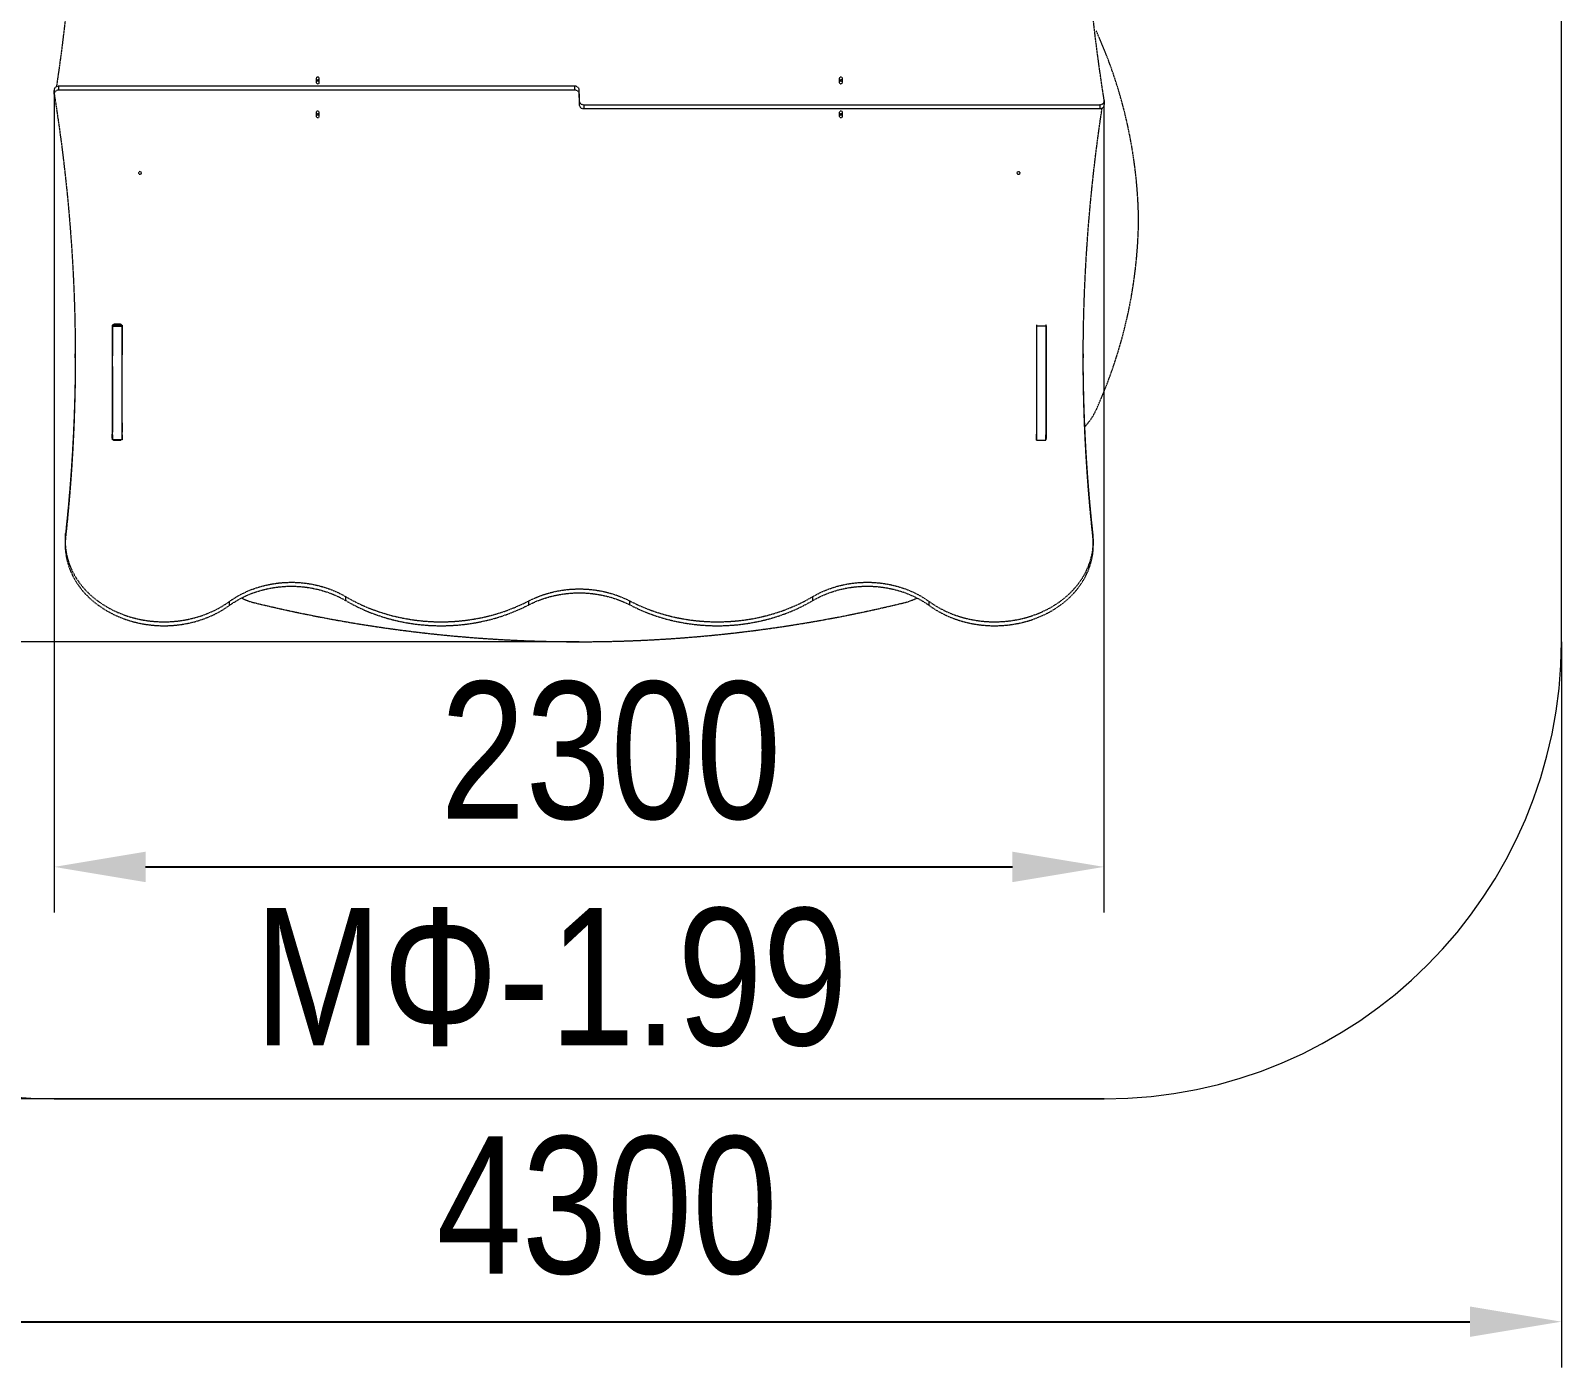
# Model space of a CAD drawing. Header units: millimetres. Extents: x -2839 to 2323, y -2603 to 2367.
# Drawn here: x -1026 to 2323, y -2603 to 322 of the extents above; entities that cross this region are included whole.
import ezdxf

# ---------------------------------------------------------------- set-up
doc = ezdxf.new("R2010")
doc.units = ezdxf.units.MM
doc.linetypes.add('HIDDEN', pattern=[1.905, 1.27, -0.635])
for name, color, linetype in [('DIKOM_АРТИКУЛ', 7, 'Continuous'), ('DIKOM_ЗОНА', 90, 'Continuous'), ('DIKOM_ОБЪЕКТ', 7, 'Continuous'), ('DIKOM_РАЗМЕР_ЗОНА', 7, 'Continuous'), ('DIKOM_РАЗМЕР_ОБЪЕКТА', 7, 'Continuous')]:
    doc.layers.add(name, color=color, linetype=linetype)
doc.styles.add('style1', font='arialbd.ttf', dxfattribs={"width": 0.8})
doc.dimstyles.new('1-50', dxfattribs={"dimtxt": 300, "dimasz": 200, "dimexe": 100, "dimexo": 0, "dimgap": 100, "dimtad": 1, "dimtxsty": 'style1', "dimcen": 200, "dimclrd": 7, "dimclre": 7, "dimclrt": 7, "dimadec": 1, "dimazin": 2, "dimtfac": 1, "dimtmove": 0, "dimatfit": 2, "dimfxl": 0, "dimlwd": 25, "dimlwe": 18, "dimarcsym": 0})

# ---------------------------------------------------------------- blocks, each defined once
blk = doc.blocks.new('*D0')
at = {"layer": 'Defpoints', "color": 0, "transparency": 16777216}
for p in [(-1255.9, 1367.1), (174.3, 1367.1), (174.3, -1014.9)]:
    blk.add_point(p, dxfattribs=at)
at = {"layer": 'DIKOM_РАЗМЕР_ОБЪЕКТА', "color": 7, "lineweight": 18, "transparency": 16777216}
for p, q in [((174.3, 1367.1), (-1355.9, 1367.1)), ((174.3, -1014.9), (-1355.9, -1014.9))]:
    blk.add_line(p, q, dxfattribs=at)
at = {"layer": 'DIKOM_РАЗМЕР_ОБЪЕКТА', "color": 7, "lineweight": 25, "transparency": 16777216}
blk.add_line((-1255.9, -814.9), (-1255.9, 1167.1), dxfattribs=at)
at = {"layer": 'DIKOM_РАЗМЕР_ОБЪЕКТА', "color": 7, "transparency": 16777216}
for points in [[(-1289.2, 1167.1), (-1222.6, 1167.1), (-1255.9, 1367.1)], [(-1289.2, -814.9), (-1222.6, -814.9), (-1255.9, -1014.9)]]:
    blk.add_solid(points, dxfattribs=at)
at = {"layer": 'DIKOM_РАЗМЕР_ОБЪЕКТА', "color": 7, "transparency": 16777216, "insert": (-1509.1, 57.6), "char_height": 300, "attachment_point": 5, "rotation": 90, "style": 'style1'}
blk.add_mtext('{\\fArial|b0|i0|c204|p34;2400}', dxfattribs=at)
blk = doc.blocks.new('*D1')
at = {"layer": 'Defpoints', "color": 0, "transparency": 16777216}
for p in [(-974.3, 183.9), (1322, 156.2), (1322, -1507.6)]:
    blk.add_point(p, dxfattribs=at)
at = {"layer": 'DIKOM_РАЗМЕР_ОБЪЕКТА', "color": 7, "lineweight": 18, "transparency": 16777216}
for p, q in [((-974.3, 183.9), (-974.3, -1607.6)), ((1322, 156.2), (1322, -1607.6))]:
    blk.add_line(p, q, dxfattribs=at)
at = {"layer": 'DIKOM_РАЗМЕР_ОБЪЕКТА', "color": 7, "lineweight": 25, "transparency": 16777216}
blk.add_line((-774.3, -1507.6), (1122, -1507.6), dxfattribs=at)
at = {"layer": 'DIKOM_РАЗМЕР_ОБЪЕКТА', "color": 7, "transparency": 16777216}
for points in [[(-774.3, -1474.3), (-774.3, -1541), (-974.3, -1507.6)], [(1122, -1474.3), (1122, -1541), (1322, -1507.6)]]:
    blk.add_solid(points, dxfattribs=at)
at = {"layer": 'DIKOM_РАЗМЕР_ОБЪЕКТА', "color": 7, "transparency": 16777216, "insert": (243.2, -1254.4), "char_height": 300, "attachment_point": 5, "style": 'style1'}
blk.add_mtext('{\\fArial|b0|i0|c204|p34;2300}', dxfattribs=at)
blk = doc.blocks.new('*D2')
at = {"layer": 'Defpoints', "color": 0, "transparency": 16777216}
for p in [(-1974.3, -1014.9), (2322.8, -1014.9), (2322.8, -2502.7)]:
    blk.add_point(p, dxfattribs=at)
at = {"layer": 'DIKOM_РАЗМЕР_ЗОНА', "color": 7, "lineweight": 18, "transparency": 16777216}
for p, q in [((-1974.3, -1014.9), (-1974.3, -2602.7)), ((2322.8, -1014.9), (2322.8, -2602.7))]:
    blk.add_line(p, q, dxfattribs=at)
at = {"layer": 'DIKOM_РАЗМЕР_ЗОНА', "color": 7, "lineweight": 25, "transparency": 16777216}
blk.add_line((-1774.3, -2502.7), (2122.8, -2502.7), dxfattribs=at)
at = {"layer": 'DIKOM_РАЗМЕР_ЗОНА', "color": 7, "transparency": 16777216}
for points in [[(-1774.3, -2469.4), (-1774.3, -2536), (-1974.3, -2502.7)], [(2122.8, -2469.4), (2122.8, -2536), (2322.8, -2502.7)]]:
    blk.add_solid(points, dxfattribs=at)
at = {"layer": 'DIKOM_РАЗМЕР_ЗОНА', "color": 7, "transparency": 16777216, "insert": (235.2, -2249.4), "char_height": 300, "attachment_point": 5, "style": 'style1'}
blk.add_mtext('{\\fArial|b0|i0|c204|p34;4300}', dxfattribs=at)
blk = doc.blocks.new('*D3')
at = {"layer": 'Defpoints', "color": 0, "transparency": 16777216}
for p in [(-2389.1, 2367.1), (1322.8, 2367.1), (1322.8, -2014.9)]:
    blk.add_point(p, dxfattribs=at)
at = {"layer": 'DIKOM_РАЗМЕР_ЗОНА', "color": 7, "lineweight": 18, "transparency": 16777216}
for p, q in [((1322.8, 2367.1), (-2489.1, 2367.1)), ((1322.8, -2014.9), (-2489.1, -2014.9))]:
    blk.add_line(p, q, dxfattribs=at)
at = {"layer": 'DIKOM_РАЗМЕР_ЗОНА', "color": 7, "lineweight": 25, "transparency": 16777216}
blk.add_line((-2389.1, -1814.9), (-2389.1, 2167.1), dxfattribs=at)
at = {"layer": 'DIKOM_РАЗМЕР_ЗОНА', "color": 7, "transparency": 16777216}
for points in [[(-2422.4, 2167.1), (-2355.8, 2167.1), (-2389.1, 2367.1)], [(-2422.4, -1814.9), (-2355.8, -1814.9), (-2389.1, -2014.9)]]:
    blk.add_solid(points, dxfattribs=at)
at = {"layer": 'DIKOM_РАЗМЕР_ЗОНА', "color": 7, "transparency": 16777216, "insert": (-2642.3, 89.8), "char_height": 300, "attachment_point": 5, "rotation": 90, "style": 'style1'}
blk.add_mtext('{\\fArial|b0|i0|c204|p34;4400}', dxfattribs=at)

msp = doc.modelspace()

# ---------------------------------------------------------------- linework, layer by layer
at = {"layer": 'DIKOM_ЗОНА', "color": 3, "lineweight": 15}
msp.add_lwpolyline([(-1974.255, -1014.947, 0.41421356), (-974.255, -2014.947), (1322.836, -2014.947, 0.41421356), (2322.836, -1014.947), (2322.836, 1367.053, 0.41421356), (1322.836, 2367.053), (-974.255, 2367.053, 0.41421356), (-1974.255, 1367.053)], format="xyb", close=True, dxfattribs=at)
at = {"layer": 'DIKOM_ОБЪЕКТ', "color": 7, "linetype": 'HIDDEN', "lineweight": 15}
for p, q in [((-401.533, 217.431), (-401.533, 208.837)), ((-394.533, 208.837), (-394.533, 217.431)), ((743.199, 217.431), (743.199, 208.837)), ((750.199, 208.837), (750.199, 217.431)), ((-974.255, 192.445), (-974.255, 183.851)), ((-974.255, 192.445), (-974.255, 183.851)), ((-974.17, 182.783), (-974.17, 191.378)), ((-964.255, 192.046), (-964.255, 200.641)), ((164.333, 200.641), (-964.255, 200.641)), ((164.333, 200.641), (-964.255, 200.641)), ((-964.255, 192.046), (-964.255, 200.641)), ((164.333, 192.046), (-964.255, 192.046)), ((164.333, 192.046), (-964.255, 192.046)), ((164.333, 192.046), (164.333, 200.641)), ((164.333, 192.046), (164.333, 200.641)), ((174.333, 183.851), (174.333, 192.445)), ((174.333, 184.249), (174.333, 192.445)), ((174.333, 183.851), (174.333, 192.445)), ((174.333, 175.655), (174.333, 184.249)), ((174.333, 183.851), (174.333, 168.256)), ((174.333, 175.655), (174.333, 183.851)), ((174.333, 176.452), (174.333, 168.256)), ((174.333, 176.452), (174.333, 167.858)), ((174.333, 168.256), (174.333, 159.662)), ((174.333, 168.256), (174.333, 159.662)), ((174.333, 167.858), (174.333, 159.662)), ((1322.836, 169.324), (1322.836, 160.729)), ((1322.921, 159.662), (1322.921, 168.256)), ((1322.921, 159.662), (1322.921, 168.256)), ((-401.533, 143.27), (-401.533, 134.676)), ((-394.533, 134.676), (-394.533, 143.27)), ((184.333, 160.06), (1312.921, 160.06)), ((184.333, 160.06), (184.333, 151.466)), ((184.333, 160.06), (1312.921, 160.06)), ((184.333, 160.06), (184.333, 151.466)), ((184.333, 151.466), (1312.921, 151.466)), ((184.333, 151.466), (1312.921, 151.466)), ((743.199, 143.27), (743.199, 134.676)), ((750.199, 134.676), (750.199, 143.27)), ((1312.921, 160.06), (1312.921, 151.466)), ((1312.921, 160.06), (1312.921, 151.466)), ((-847.667, -325.108), (-847.667, -569.343)), ((-847.667, -325.108), (-847.667, -569.343)), ((-846.667, -323.652), (-846.667, -321.244)), ((-846.667, -322.084), (-846.667, -387.273)), ((-846.667, -322.084), (-825.667, -322.084)), ((-825.667, -323.652), (-846.667, -323.652)), ((-846.667, -573.387), (-846.667, -323.652)), ((-846.667, -573.387), (-846.667, -323.652)), ((-825.667, -323.652), (-846.667, -323.652)), ((-825.667, -324.93), (-846.667, -324.93)), ((-846.667, -331.93), (-846.667, -324.977)), ((-846.667, -325.235), (-846.667, -390.422)), ((-831.667, -320.191), (-841.667, -320.191)), ((-825.667, -323.652), (-825.667, -321.244)), ((-825.667, -322.084), (-825.667, -387.273)), ((-825.667, -573.387), (-825.667, -323.652)), ((-825.667, -573.387), (-825.667, -323.652)), ((-825.667, -331.93), (-825.667, -324.977)), ((-825.667, -569.343), (-825.667, -325.108)), ((1174.333, -321.225), (1174.333, -324.09)), ((1174.333, -324.09), (1195.333, -324.09)), ((1174.333, -324.09), (1174.333, -574.061)), ((1174.333, -324.09), (1174.333, -574.061)), ((1174.333, -324.09), (1195.333, -324.09)), ((1174.333, -325.108), (1174.333, -569.343)), ((1195.333, -321.225), (1195.333, -324.09)), ((1195.333, -324.09), (1195.333, -574.061)), ((1195.333, -324.09), (1195.333, -574.061)), ((1196.333, -569.343), (1196.333, -325.108)), ((1196.333, -569.343), (1196.333, -325.108)), ((-846.667, -362.808), (-846.667, -355.856)), ((-825.667, -362.808), (-825.667, -355.856)), ((-928.148, -393.953), (-928.148, -385.359)), ((1276.814, -385.359), (1276.814, -393.953)), ((-846.667, -413.013), (-847.667, -413.013)), ((-846.667, -413.013), (-846.667, -532.933)), ((-846.667, -492.42), (-846.667, -539.095)), ((-846.667, -532.933), (-847.667, -532.933)), ((-847.667, -539.099), (-846.667, -539.099)), ((-847.667, -569.343), (-847.667, -560.749)), ((-846.667, -556.207), (-846.667, -536.207)), ((-846.667, -536.207), (-846.667, -556.207)), ((-846.667, -562.605), (-846.667, -573.387)), ((-825.667, -536.207), (-825.667, -556.207)), ((-825.667, -556.207), (-825.667, -536.207)), ((-825.667, -569.343), (-825.667, -560.749)), ((-825.667, -562.605), (-825.667, -573.387)), ((1174.333, -569.343), (1174.333, -560.749)), ((1174.333, -574.061), (1174.333, -562.602)), ((1195.333, -574.061), (1195.333, -562.602)), ((1196.333, -569.343), (1196.333, -560.749)), ((-825.667, -573.387), (-846.667, -573.387)), ((-825.667, -573.387), (-846.667, -573.387)), ((-841.667, -574.261), (-841.667, -573.387)), ((-841.667, -574.261), (-831.667, -574.261)), ((-841.667, -574.261), (-831.667, -574.261)), ((-831.667, -574.261), (-831.667, -573.387)), ((1174.333, -574.061), (1195.333, -574.061)), ((1174.333, -574.061), (1195.333, -574.061)), ((1180.333, -574.261), (1180.333, -574.061)), ((1180.333, -574.261), (1190.333, -574.261)), ((1180.333, -574.261), (1190.333, -574.261)), ((1190.333, -574.261), (1190.333, -574.061)), ((-950.331, -794.167), (-950.331, -802.762)), ((-950.331, -794.167), (-950.331, -802.762)), ((-949.478, -787.033), (-949.478, -778.438)), ((-949.478, -787.033), (-949.478, -778.438)), ((1298.145, -787.046), (1298.145, -778.451)), ((1298.145, -787.046), (1298.145, -778.451)), ((1298.998, -802.774), (1298.998, -794.18)), ((1298.998, -802.774), (1298.998, -794.18)), ((-590.863, -935.46), (-590.863, -926.865)), ((-537.972, -929.157), (-537.972, -929.157)), ((-336.645, -924.879), (-336.645, -916.284)), ((63.787, -934.309), (63.787, -925.714)), ((284.888, -934.313), (284.888, -925.719)), ((685.363, -924.812), (685.363, -916.218)), ((886.638, -929.157), (886.638, -929.157)), ((939.465, -935.397), (939.465, -926.803)), ((174.333, -1014.947), (174.333, -1014.947)), ((174.333, -1014.947), (174.333, -1014.947))]:
    msp.add_line(p, q, dxfattribs=at)
at = {"layer": 'DIKOM_ОБЪЕКТ', "color": 7, "linetype": 'HIDDEN', "lineweight": 15, "flags": 128}
for points in [[(-949.479, 1139.153), (-945.715, 1102.851), (-942.316, 1066.525), (-939.281, 1030.178), (-936.611, 993.811), (-934.307, 957.428), (-932.368, 921.03), (-930.794, 884.62), (-929.586, 848.201), (-928.743, 811.775), (-928.267, 775.345), (-928.155, 738.913), (-928.41, 702.481), (-929.03, 666.052), (-930.016, 629.629), (-931.368, 593.213), (-933.085, 556.808), (-935.168, 520.415), (-937.615, 484.038), (-940.428, 447.679), (-943.606, 411.339), (-947.148, 375.023), (-951.055, 338.731), (-955.326, 302.467), (-959.961, 266.234), (-964.96, 230.032), (-969.472, 199.437)], [(1322.836, 169.324), (1317.292, 205.035), (1312.103, 240.782), (1307.268, 276.562), (1302.789, 312.374), (1298.665, 348.214), (1294.896, 384.08), (1291.484, 419.97), (1288.427, 455.882), (1285.727, 491.813), (1283.383, 527.761), (1281.396, 563.723), (1279.766, 599.697), (1278.493, 635.681), (1277.576, 671.672), (1277.017, 707.668), (1276.815, 743.667), (1276.97, 779.666), (1277.482, 815.662), (1278.35, 851.655), (1279.576, 887.64), (1281.159, 923.615), (1283.099, 959.579), (1285.395, 995.529), (1288.048, 1031.462), (1291.057, 1067.377), (1294.422, 1103.27), (1298.143, 1139.14)], [(1322.836, 169.324), (1317.292, 205.035), (1312.103, 240.782), (1307.268, 276.562), (1302.789, 312.374), (1298.665, 348.214), (1294.896, 384.08), (1291.484, 419.97), (1288.427, 455.882), (1285.727, 491.813), (1283.383, 527.761), (1281.396, 563.723), (1279.766, 599.697), (1278.493, 635.681), (1277.576, 671.672), (1277.017, 707.668), (1276.815, 743.667), (1276.97, 779.666), (1277.481, 815.663), (1278.35, 851.655), (1279.576, 887.64), (1281.159, 923.615), (1283.099, 959.579), (1285.395, 995.529), (1288.048, 1031.462), (1291.057, 1067.377), (1294.422, 1103.27), (1298.143, 1139.14)], [(-401.533, 217.431), (-401.344, 216.5), (-400.795, 215.669), (-399.948, 215.03), (-398.893, 214.65), (-397.744, 214.572), (-396.628, 214.804), (-395.663, 215.321), (-394.955, 216.066), (-394.581, 216.959), (-394.581, 217.903), (-394.955, 218.796), (-395.663, 219.542), (-396.628, 220.058), (-397.744, 220.29), (-398.893, 220.212), (-399.948, 219.833), (-400.795, 219.193), (-401.344, 218.362), (-401.533, 217.431)], [(-401.533, 217.431), (-401.344, 216.5), (-400.795, 215.669), (-399.948, 215.03), (-398.893, 214.65), (-397.744, 214.572), (-396.628, 214.804), (-395.663, 215.321), (-394.955, 216.066), (-394.581, 216.959), (-394.581, 217.903), (-394.955, 218.796), (-395.663, 219.542), (-396.628, 220.058), (-397.744, 220.29), (-398.893, 220.212), (-399.948, 219.833), (-400.795, 219.193), (-401.344, 218.362), (-401.533, 217.431)], [(-401.533, 208.837), (-401.344, 207.905), (-400.795, 207.075), (-399.948, 206.435), (-398.893, 206.056), (-397.744, 205.978), (-396.628, 206.21), (-395.663, 206.726), (-394.955, 207.471), (-394.581, 208.364), (-394.581, 209.309), (-394.955, 210.202), (-395.663, 210.947), (-396.628, 211.464), (-397.744, 211.695), (-398.893, 211.617), (-399.948, 211.238), (-400.795, 210.598), (-401.344, 209.768), (-401.533, 208.837)], [(743.199, 208.837), (743.389, 207.905), (743.937, 207.075), (744.785, 206.435), (745.84, 206.056), (746.988, 205.978), (748.105, 206.21), (749.07, 206.726), (749.777, 207.471), (750.151, 208.364), (750.151, 209.309), (749.777, 210.202), (749.07, 210.947), (748.105, 211.464), (746.988, 211.695), (745.84, 211.617), (744.785, 211.238), (743.937, 210.598), (743.389, 209.768), (743.199, 208.837)], [(750.199, 217.431), (750.01, 218.362), (749.461, 219.193), (748.614, 219.833), (747.558, 220.212), (746.41, 220.29), (745.293, 220.058), (744.329, 219.542), (743.621, 218.796), (743.247, 217.903), (743.247, 216.959), (743.621, 216.066), (744.329, 215.321), (745.293, 214.804), (746.41, 214.572), (747.558, 214.65), (748.614, 215.03), (749.461, 215.669), (750.01, 216.5), (750.199, 217.431)], [(750.199, 217.431), (750.01, 218.362), (749.461, 219.193), (748.614, 219.833), (747.558, 220.212), (746.41, 220.29), (745.293, 220.058), (744.329, 219.542), (743.621, 218.796), (743.247, 217.903), (743.247, 216.959), (743.621, 216.066), (744.329, 215.321), (745.293, 214.804), (746.41, 214.572), (747.558, 214.65), (748.614, 215.03), (749.461, 215.669), (750.01, 216.5), (750.199, 217.431)], [(-964.255, 200.641), (-966.135, 200.495), (-967.947, 200.062), (-969.628, 199.358), (-971.117, 198.407), (-972.362, 197.244), (-973.318, 195.91), (-973.951, 194.453), (-974.238, 192.924), (-974.255, 192.445)], [(-964.255, 200.641), (-966.135, 200.495), (-967.947, 200.062), (-969.628, 199.358), (-971.117, 198.407), (-972.362, 197.244), (-973.318, 195.91), (-973.951, 194.453), (-974.238, 192.924), (-974.17, 191.378)], [(-964.255, 192.046), (-966.135, 191.9), (-967.947, 191.467), (-969.628, 190.763), (-971.117, 189.813), (-972.362, 188.65), (-973.318, 187.316), (-973.951, 185.858), (-974.238, 184.329), (-974.17, 182.783)], [(-964.255, 192.046), (-966.135, 191.9), (-967.947, 191.467), (-969.628, 190.763), (-971.117, 189.813), (-972.362, 188.65), (-973.318, 187.316), (-973.951, 185.858), (-974.238, 184.329), (-974.17, 182.783)], [(-974.17, 182.783), (-968.627, 147.072), (-963.437, 111.325), (-958.603, 75.545), (-954.123, 39.733), (-949.999, 3.893), (-946.231, -31.973), (-942.818, -67.863), (-939.762, -103.775), (-937.061, -139.706), (-934.718, -175.654), (-932.731, -211.616), (-931.1, -247.59), (-929.827, -283.574), (-928.911, -319.565), (-928.351, -355.562), (-928.149, -391.56), (-928.304, -427.559), (-928.816, -463.556), (-929.685, -499.548), (-930.911, -535.533), (-932.493, -571.508), (-934.433, -607.472), (-936.729, -643.422), (-939.382, -679.356), (-942.391, -715.27), (-945.756, -751.163), (-949.478, -787.033)], [(-974.17, 182.783), (-968.627, 147.072), (-963.437, 111.325), (-958.603, 75.545), (-954.123, 39.733), (-949.999, 3.893), (-946.231, -31.973), (-942.818, -67.863), (-939.762, -103.775), (-937.061, -139.706), (-934.718, -175.654), (-932.731, -211.616), (-931.1, -247.59), (-929.827, -283.574), (-928.911, -319.565), (-928.351, -355.562), (-928.149, -391.56), (-928.304, -427.559), (-928.816, -463.556), (-929.685, -499.548), (-930.911, -535.533), (-932.493, -571.508), (-934.433, -607.472), (-936.729, -643.422), (-939.382, -679.356), (-942.391, -715.27), (-945.756, -751.163), (-949.478, -787.033)], [(174.333, 192.445), (174.141, 194.044), (173.572, 195.581), (172.648, 196.998), (171.404, 198.24), (169.889, 199.26), (168.16, 200.017), (166.284, 200.483), (164.333, 200.641)], [(174.333, 192.445), (174.141, 194.044), (173.572, 195.581), (172.648, 196.998), (171.404, 198.24), (169.889, 199.26), (168.16, 200.017), (166.284, 200.483), (164.333, 200.641)], [(174.333, 183.851), (174.141, 185.449), (173.572, 186.987), (172.648, 188.404), (171.404, 189.646), (169.889, 190.665), (168.16, 191.422), (166.284, 191.889), (164.333, 192.046)], [(174.333, 183.851), (174.141, 185.449), (173.572, 186.987), (172.648, 188.404), (171.404, 189.646), (169.889, 190.665), (168.16, 191.422), (166.284, 191.889), (164.333, 192.046)], [(174.333, 168.256), (174.525, 166.657), (175.094, 165.12), (176.018, 163.703), (177.262, 162.461), (178.777, 161.442), (180.506, 160.684), (182.382, 160.218), (184.333, 160.06)], [(174.333, 168.256), (174.525, 166.657), (175.094, 165.12), (176.018, 163.703), (177.262, 162.461), (178.777, 161.442), (180.506, 160.684), (182.382, 160.218), (184.333, 160.06)], [(1312.921, 160.06), (1314.8, 160.207), (1316.613, 160.639), (1318.293, 161.344), (1319.783, 162.294), (1321.028, 163.457), (1321.983, 164.791), (1322.617, 166.249), (1322.904, 167.778), (1322.836, 169.324)], [(1312.921, 160.06), (1314.8, 160.207), (1316.613, 160.639), (1318.293, 161.344), (1319.783, 162.294), (1321.027, 163.457), (1321.983, 164.791), (1322.617, 166.249), (1322.904, 167.778), (1322.836, 169.324)], [(-401.533, 134.676), (-401.344, 133.744), (-400.795, 132.914), (-399.948, 132.274), (-398.893, 131.895), (-397.744, 131.817), (-396.628, 132.049), (-395.663, 132.565), (-394.955, 133.31), (-394.581, 134.204), (-394.581, 135.148), (-394.955, 136.041), (-395.663, 136.786), (-396.628, 137.303), (-397.744, 137.534), (-398.893, 137.456), (-399.948, 137.077), (-400.795, 136.438), (-401.344, 135.607), (-401.533, 134.676)], [(-401.533, 134.676), (-401.344, 133.744), (-400.795, 132.914), (-399.948, 132.274), (-398.893, 131.895), (-397.744, 131.817), (-396.628, 132.049), (-395.663, 132.565), (-394.955, 133.31), (-394.581, 134.204), (-394.581, 135.148), (-394.955, 136.041), (-395.663, 136.786), (-396.628, 137.303), (-397.744, 137.534), (-398.893, 137.456), (-399.948, 137.077), (-400.795, 136.438), (-401.344, 135.607), (-401.533, 134.676)], [(-394.533, 143.27), (-394.723, 144.202), (-395.272, 145.032), (-396.119, 145.672), (-397.174, 146.051), (-398.323, 146.129), (-399.439, 145.897), (-400.404, 145.381), (-401.112, 144.635), (-401.486, 143.742), (-401.486, 142.798), (-401.112, 141.905), (-400.404, 141.16), (-399.439, 140.643), (-398.323, 140.411), (-397.174, 140.489), (-396.119, 140.869), (-395.272, 141.508), (-394.723, 142.339), (-394.533, 143.27)], [(174.333, 159.662), (174.525, 158.063), (175.094, 156.525), (176.018, 155.108), (177.262, 153.867), (178.777, 152.847), (180.506, 152.09), (182.382, 151.623), (184.333, 151.466)], [(174.333, 159.662), (174.525, 158.063), (175.094, 156.525), (176.018, 155.108), (177.262, 153.867), (178.777, 152.847), (180.506, 152.09), (182.382, 151.623), (184.333, 151.466)], [(750.199, 143.27), (750.01, 144.202), (749.461, 145.032), (748.614, 145.672), (747.558, 146.051), (746.41, 146.129), (745.293, 145.897), (744.329, 145.381), (743.621, 144.635), (743.247, 143.742), (743.247, 142.798), (743.621, 141.905), (744.329, 141.16), (745.293, 140.643), (746.41, 140.411), (747.558, 140.489), (748.614, 140.869), (749.461, 141.508), (750.01, 142.339), (750.199, 143.27)], [(750.199, 134.676), (750.01, 135.607), (749.461, 136.438), (748.614, 137.077), (747.558, 137.456), (746.41, 137.534), (745.293, 137.303), (744.329, 136.786), (743.621, 136.041), (743.247, 135.148), (743.247, 134.204), (743.621, 133.31), (744.329, 132.565), (745.293, 132.049), (746.41, 131.817), (747.558, 131.895), (748.614, 132.274), (749.461, 132.914), (750.01, 133.744), (750.199, 134.676)], [(750.199, 134.676), (750.01, 135.607), (749.461, 136.438), (748.614, 137.077), (747.558, 137.456), (746.41, 137.534), (745.293, 137.303), (744.329, 136.786), (743.621, 136.041), (743.247, 135.148), (743.247, 134.204), (743.621, 133.31), (744.329, 132.565), (745.293, 132.049), (746.41, 131.817), (747.558, 131.895), (748.614, 132.274), (749.461, 132.914), (750.01, 133.744), (750.199, 134.676)], [(1298.145, -787.046), (1294.381, -750.744), (1290.981, -714.419), (1287.947, -678.071), (1285.277, -641.704), (1282.973, -605.321), (1281.033, -568.923), (1279.46, -532.514), (1278.252, -496.095), (1277.409, -459.669), (1276.932, -423.238), (1276.821, -386.806), (1277.076, -350.374), (1277.696, -313.945), (1278.682, -277.522), (1280.034, -241.106), (1281.751, -204.701), (1283.833, -168.308), (1286.281, -131.931), (1289.094, -95.572), (1292.272, -59.233), (1295.814, -22.916), (1299.721, 13.376), (1303.992, 49.639), (1308.627, 85.873), (1313.626, 122.075), (1318.137, 152.669)], [(1312.921, 151.466), (1314.8, 151.612), (1316.613, 152.045), (1318.293, 152.749), (1319.783, 153.7), (1321.027, 154.863), (1321.983, 156.197), (1322.617, 157.654), (1322.904, 159.183), (1322.836, 160.729)], [(1312.921, 151.466), (1314.8, 151.612), (1316.613, 152.045), (1318.293, 152.749), (1319.783, 153.7), (1321.028, 154.863), (1321.983, 156.197), (1322.617, 157.654), (1322.904, 159.183), (1322.921, 159.662)], [(-783.167, 10.716), (-783.357, 11.647), (-783.905, 12.478), (-784.753, 13.117), (-785.808, 13.497), (-786.956, 13.575), (-788.073, 13.343), (-789.038, 12.826), (-789.745, 12.081), (-790.119, 11.188), (-790.119, 10.244), (-789.745, 9.351), (-789.038, 8.605), (-788.073, 8.089), (-786.956, 7.857), (-785.808, 7.935), (-784.753, 8.314), (-783.905, 8.954), (-783.357, 9.784), (-783.167, 10.716)], [(-783.167, 10.716), (-783.357, 11.647), (-783.905, 12.478), (-784.753, 13.117), (-785.808, 13.497), (-786.956, 13.575), (-788.073, 13.343), (-789.038, 12.826), (-789.745, 12.081), (-790.119, 11.188), (-790.119, 10.244), (-789.745, 9.351), (-789.038, 8.605), (-788.073, 8.089), (-786.956, 7.857), (-785.808, 7.935), (-784.753, 8.314), (-783.905, 8.954), (-783.357, 9.784), (-783.167, 10.716)], [(1131.833, 10.716), (1132.022, 9.784), (1132.571, 8.954), (1133.419, 8.314), (1134.474, 7.935), (1135.622, 7.857), (1136.739, 8.089), (1137.703, 8.605), (1138.411, 9.351), (1138.785, 10.244), (1138.785, 11.188), (1138.411, 12.081), (1137.703, 12.826), (1136.739, 13.343), (1135.622, 13.575), (1134.474, 13.497), (1133.419, 13.117), (1132.571, 12.478), (1132.022, 11.647), (1131.833, 10.716)], [(1131.833, 10.716), (1132.022, 9.784), (1132.571, 8.954), (1133.419, 8.314), (1134.474, 7.935), (1135.622, 7.857), (1136.739, 8.089), (1137.703, 8.605), (1138.411, 9.351), (1138.785, 10.244), (1138.785, 11.188), (1138.411, 12.081), (1137.703, 12.826), (1136.739, 13.343), (1135.622, 13.575), (1134.474, 13.497), (1133.419, 13.117), (1132.571, 12.478), (1132.022, 11.647), (1131.833, 10.716)], [(-928.151, -389.656), (-928.304, -418.965), (-928.816, -454.961), (-929.685, -490.953), (-930.911, -526.938), (-932.493, -562.914), (-934.433, -598.878), (-936.729, -634.828), (-939.382, -670.761), (-942.391, -706.676), (-945.756, -742.569), (-949.478, -778.438)], [(1298.145, -778.451), (1294.381, -742.15), (1290.981, -705.824), (1287.947, -669.477), (1285.277, -633.11), (1282.973, -596.726), (1281.033, -560.329), (1279.46, -523.919), (1278.252, -487.5), (1277.409, -451.074), (1276.932, -414.644), (1276.817, -389.656)], [(1178.642, -574.061), (1179.162, -574.166), (1180.333, -574.261)], [(1190.333, -574.261), (1191.503, -574.166), (1192.024, -574.061)], [(-949.478, -778.438), (-950.077, -785.581), (-950.324, -792.738), (-950.218, -799.897), (-949.759, -807.046), (-948.948, -814.175), (-947.787, -821.271), (-946.277, -828.322), (-944.42, -835.318), (-942.22, -842.247), (-939.68, -849.097), (-936.805, -855.858), (-933.599, -862.517), (-930.067, -869.066), (-926.215, -875.492), (-922.05, -881.785), (-917.578, -887.935), (-912.807, -893.932), (-907.743, -899.766), (-902.397, -905.428), (-896.775, -910.908), (-890.888, -916.198), (-884.745, -921.288), (-878.357, -926.171), (-871.733, -930.838), (-864.884, -935.282), (-857.821, -939.496), (-850.557, -943.472), (-843.103, -947.205), (-835.471, -950.688), (-827.673, -953.915), (-819.723, -956.882), (-811.633, -959.583), (-803.416, -962.014), (-795.086, -964.17), (-786.657, -966.05), (-778.142, -967.648), (-769.555, -968.964), (-760.911, -969.994), (-752.222, -970.737), (-743.504, -971.192), (-734.771, -971.357), (-726.037, -971.234), (-717.316, -970.821), (-708.623, -970.12), (-699.971, -969.132), (-691.374, -967.858), (-682.848, -966.301), (-674.406, -964.462), (-666.06, -962.345), (-657.827, -959.954), (-649.717, -957.293), (-641.746, -954.365), (-633.925, -951.175), (-626.268, -947.729), (-618.787, -944.032), (-611.494, -940.091), (-604.402, -935.911), (-597.521, -931.5), (-590.863, -926.865)], [(-949.478, -787.033), (-950.077, -794.175), (-950.324, -801.332), (-950.218, -808.491), (-949.759, -815.641), (-948.949, -822.769), (-947.787, -829.865), (-946.277, -836.917), (-944.42, -843.913), (-942.22, -850.841), (-939.68, -857.692), (-936.805, -864.452), (-933.599, -871.112), (-930.067, -877.66), (-926.215, -884.086), (-922.05, -890.379), (-917.578, -896.529), (-912.807, -902.526), (-907.743, -908.361), (-902.397, -914.022), (-896.775, -919.503), (-890.888, -924.792), (-884.745, -929.882), (-878.357, -934.765), (-871.733, -939.432), (-864.884, -943.877), (-857.821, -948.09), (-850.557, -952.067), (-843.103, -955.799), (-835.471, -959.282), (-827.673, -962.51), (-819.723, -965.476), (-811.633, -968.177), (-803.416, -970.608), (-795.086, -972.765), (-786.657, -974.644), (-778.142, -976.243), (-769.555, -977.558), (-760.911, -978.588), (-752.222, -979.331), (-743.504, -979.786), (-734.771, -979.952), (-726.037, -979.828), (-717.316, -979.416), (-708.623, -978.715), (-699.971, -977.726), (-691.374, -976.452), (-682.848, -974.895), (-674.406, -973.057), (-666.06, -970.94), (-657.827, -968.549), (-649.717, -965.887), (-641.746, -962.959), (-633.925, -959.769), (-626.268, -956.323), (-618.787, -952.627), (-611.494, -948.685), (-604.402, -944.506), (-597.521, -940.095), (-590.863, -935.46)], [(-949.478, -787.033), (-950.077, -794.175), (-950.324, -801.332), (-950.218, -808.491), (-949.759, -815.641), (-948.948, -822.769), (-947.787, -829.865), (-946.277, -836.917), (-944.42, -843.913), (-942.22, -850.841), (-939.68, -857.691), (-936.805, -864.452), (-933.599, -871.112), (-930.067, -877.66), (-926.215, -884.086), (-922.05, -890.379), (-917.578, -896.529), (-912.807, -902.526), (-907.743, -908.361), (-902.397, -914.022), (-896.775, -919.502), (-890.888, -924.792), (-884.745, -929.882), (-878.357, -934.765), (-871.733, -939.432), (-864.884, -943.877), (-857.821, -948.09), (-850.557, -952.067), (-843.103, -955.8), (-835.471, -959.282), (-827.673, -962.51), (-819.723, -965.476), (-811.633, -968.177), (-803.416, -970.608), (-795.086, -972.765), (-786.657, -974.644), (-778.142, -976.243), (-769.555, -977.558), (-760.911, -978.588), (-752.222, -979.331), (-743.504, -979.786), (-734.771, -979.952), (-726.037, -979.828), (-717.316, -979.416), (-708.623, -978.715), (-699.971, -977.726), (-691.374, -976.453), (-682.848, -974.895), (-674.406, -973.057), (-666.06, -970.94), (-657.827, -968.549), (-649.717, -965.887), (-641.746, -962.959), (-633.925, -959.769), (-626.268, -956.323), (-618.787, -952.627), (-611.494, -948.685), (-604.402, -944.506), (-597.521, -940.095), (-590.863, -935.46)], [(939.465, -926.803), (946.121, -931.442), (953, -935.857), (960.091, -940.04), (967.382, -943.985), (974.862, -947.685), (982.518, -951.135), (990.338, -954.328), (998.309, -957.26), (1006.419, -959.926), (1014.653, -962.32), (1022.998, -964.44), (1031.441, -966.282), (1039.968, -967.843), (1048.565, -969.12), (1057.217, -970.112), (1065.912, -970.816), (1074.634, -971.231), (1083.37, -971.358), (1092.105, -971.195), (1100.824, -970.742), (1109.514, -970.002), (1118.161, -968.974), (1126.75, -967.661), (1135.267, -966.064), (1143.698, -964.187), (1152.03, -962.032), (1160.249, -959.603), (1168.341, -956.903), (1176.294, -953.938), (1184.094, -950.712), (1191.728, -947.23), (1199.185, -943.498), (1206.452, -939.523), (1213.516, -935.31), (1220.368, -930.866), (1226.994, -926.199), (1233.385, -921.317), (1239.53, -916.227), (1245.419, -910.937), (1251.043, -905.457), (1256.392, -899.795), (1261.457, -893.961), (1266.23, -887.963), (1270.704, -881.812), (1274.871, -875.519), (1278.725, -869.092), (1282.258, -862.543), (1285.465, -855.883), (1288.342, -849.121), (1290.883, -842.27), (1293.084, -835.34), (1294.941, -828.343), (1296.452, -821.291), (1297.615, -814.194), (1298.426, -807.064), (1298.885, -799.913), (1298.991, -792.753), (1298.744, -785.595), (1298.145, -778.451)], [(939.465, -935.397), (946.121, -940.036), (953, -944.451), (960.091, -948.634), (967.382, -952.58), (974.862, -956.28), (982.518, -959.73), (990.338, -962.923), (998.309, -965.855), (1006.419, -968.52), (1014.653, -970.915), (1022.998, -973.035), (1031.441, -974.877), (1039.968, -976.438), (1048.565, -977.715), (1057.217, -978.706), (1065.912, -979.41), (1074.634, -979.826), (1083.37, -979.952), (1092.105, -979.789), (1100.824, -979.337), (1109.514, -978.596), (1118.161, -977.569), (1126.75, -976.255), (1135.267, -974.659), (1143.698, -972.781), (1152.03, -970.626), (1160.249, -968.197), (1168.341, -965.498), (1176.294, -962.533), (1184.094, -959.306), (1191.728, -955.825), (1199.185, -952.093), (1206.452, -948.117), (1213.516, -943.904), (1220.368, -939.461), (1226.994, -934.794), (1233.385, -929.911), (1239.53, -924.821), (1245.419, -919.532), (1251.043, -914.051), (1256.392, -908.389), (1261.457, -902.555), (1266.23, -896.558), (1270.704, -890.407), (1274.871, -884.113), (1278.725, -877.687), (1282.258, -871.138), (1285.465, -864.477), (1288.342, -857.716), (1290.883, -850.864), (1293.084, -843.935), (1294.941, -836.938), (1296.453, -829.885), (1297.615, -822.788), (1298.426, -815.658), (1298.885, -808.508), (1298.991, -801.347), (1298.744, -794.19), (1298.145, -787.046)], [(939.465, -935.397), (946.121, -940.036), (953, -944.451), (960.091, -948.634), (967.382, -952.58), (974.862, -956.28), (982.518, -959.73), (990.338, -962.923), (998.309, -965.855), (1006.419, -968.52), (1014.653, -970.915), (1022.998, -973.035), (1031.441, -974.877), (1039.968, -976.438), (1048.565, -977.715), (1057.217, -978.706), (1065.912, -979.41), (1074.634, -979.826), (1083.37, -979.952), (1092.105, -979.789), (1100.824, -979.337), (1109.514, -978.596), (1118.161, -977.569), (1126.75, -976.255), (1135.267, -974.659), (1143.698, -972.781), (1152.03, -970.626), (1160.249, -968.197), (1168.341, -965.498), (1176.294, -962.533), (1184.094, -959.306), (1191.728, -955.825), (1199.185, -952.093), (1206.452, -948.117), (1213.516, -943.904), (1220.368, -939.461), (1226.994, -934.794), (1233.385, -929.911), (1239.53, -924.821), (1245.419, -919.532), (1251.043, -914.051), (1256.392, -908.389), (1261.457, -902.555), (1266.23, -896.558), (1270.704, -890.407), (1274.871, -884.113), (1278.725, -877.687), (1282.258, -871.138), (1285.465, -864.477), (1288.342, -857.716), (1290.883, -850.864), (1293.084, -843.935), (1294.941, -836.938), (1296.452, -829.885), (1297.615, -822.788), (1298.426, -815.658), (1298.885, -808.508), (1298.991, -801.347), (1298.744, -794.19), (1298.145, -787.046)], [(-590.863, -926.865), (-584.313, -922.312), (-577.534, -917.989), (-570.539, -913.904), (-563.341, -910.064), (-555.952, -906.475), (-548.385, -903.145), (-540.654, -900.078), (-532.772, -897.281), (-524.753, -894.759), (-516.612, -892.515), (-508.363, -890.554), (-500.021, -888.879), (-491.6, -887.494), (-483.115, -886.4), (-474.581, -885.6), (-466.015, -885.095), (-457.429, -884.886), (-448.841, -884.973), (-440.265, -885.357), (-431.716, -886.036), (-423.209, -887.01), (-414.76, -888.276), (-406.384, -889.832), (-398.095, -891.676), (-389.908, -893.804), (-381.837, -896.213), (-373.897, -898.898), (-366.103, -901.854), (-358.467, -905.077), (-351.003, -908.561), (-343.725, -912.299), (-336.645, -916.284)], [(-590.863, -935.46), (-584.313, -930.907), (-577.534, -926.584), (-570.539, -922.499), (-563.341, -918.658), (-555.952, -915.07), (-548.385, -911.739), (-540.654, -908.673), (-532.772, -905.876), (-524.753, -903.353), (-516.612, -901.109), (-508.363, -899.148), (-500.021, -897.474), (-491.6, -896.088), (-483.115, -894.995), (-474.581, -894.194), (-466.015, -893.69), (-457.429, -893.481), (-448.841, -893.568), (-440.265, -893.952), (-431.716, -894.631), (-423.209, -895.604), (-414.76, -896.87), (-406.384, -898.426), (-398.095, -900.27), (-389.908, -902.399), (-381.837, -904.807), (-373.897, -907.492), (-366.103, -910.449), (-358.467, -913.672), (-351.003, -917.155), (-343.725, -920.893), (-336.645, -924.879)], [(-590.863, -935.46), (-584.313, -930.907), (-577.534, -926.584), (-570.539, -922.499), (-563.341, -918.658), (-555.952, -915.07), (-548.385, -911.739), (-540.654, -908.673), (-532.772, -905.876), (-524.753, -903.353), (-516.612, -901.109), (-508.363, -899.148), (-500.021, -897.474), (-491.6, -896.088), (-483.115, -894.995), (-474.581, -894.194), (-466.015, -893.69), (-457.429, -893.481), (-448.841, -893.568), (-440.265, -893.952), (-431.716, -894.631), (-423.209, -895.604), (-414.76, -896.87), (-406.384, -898.426), (-398.095, -900.27), (-389.908, -902.399), (-381.837, -904.807), (-373.897, -907.492), (-366.103, -910.449), (-358.467, -913.672), (-351.003, -917.155), (-343.725, -920.893), (-336.645, -924.879)], [(63.787, -925.714), (71.179, -922.046), (78.751, -918.634), (86.492, -915.485), (94.386, -912.604), (102.421, -909.997), (110.582, -907.668), (118.855, -905.621), (127.225, -903.86), (135.678, -902.388), (144.199, -901.207), (152.772, -900.319), (161.383, -899.727), (170.017, -899.43), (178.659, -899.431), (187.293, -899.727), (195.904, -900.32), (204.477, -901.208), (212.998, -902.389), (221.451, -903.862), (229.821, -905.624), (238.093, -907.671), (246.254, -910), (254.289, -912.608), (262.183, -915.488), (269.924, -918.638), (277.496, -922.05), (284.888, -925.719)], [(685.363, -916.218), (692.438, -912.231), (699.712, -908.492), (707.172, -905.007), (714.804, -901.783), (722.595, -898.826), (730.531, -896.139), (738.598, -893.73), (746.781, -891.601), (755.067, -889.756), (763.441, -888.199), (771.887, -886.932), (780.39, -885.959), (788.936, -885.279), (797.509, -884.896), (806.095, -884.808), (814.677, -885.017), (823.241, -885.522), (831.772, -886.323), (840.253, -887.417), (848.671, -888.803), (857.011, -890.478), (865.256, -892.44), (873.394, -894.685), (881.409, -897.209), (889.287, -900.007), (897.015, -903.075), (904.577, -906.406), (911.962, -909.996), (919.156, -913.838), (926.146, -917.924), (932.92, -922.249), (939.465, -926.803)], [(685.363, -924.812), (692.438, -920.825), (699.712, -917.086), (707.172, -913.602), (714.804, -910.378), (722.594, -907.42), (730.531, -904.734), (738.598, -902.324), (746.781, -900.195), (755.067, -898.35), (763.441, -896.793), (771.887, -895.527), (780.39, -894.553), (788.936, -893.874), (797.509, -893.49), (806.095, -893.403), (814.677, -893.612), (823.241, -894.117), (831.772, -894.917), (840.253, -896.011), (848.671, -897.398), (857.011, -899.073), (865.256, -901.035), (873.394, -903.279), (881.409, -905.803), (889.287, -908.601), (897.014, -911.669), (904.577, -915.001), (911.962, -918.591), (919.156, -922.432), (926.146, -926.519), (932.92, -930.843), (939.465, -935.397)], [(685.363, -924.812), (692.438, -920.825), (699.712, -917.086), (707.172, -913.602), (714.804, -910.378), (722.595, -907.42), (730.531, -904.734), (738.598, -902.324), (746.781, -900.195), (755.067, -898.35), (763.441, -896.793), (771.887, -895.527), (780.39, -894.553), (788.936, -893.874), (797.509, -893.49), (806.095, -893.403), (814.677, -893.612), (823.241, -894.117), (831.772, -894.917), (840.253, -896.011), (848.671, -897.397), (857.011, -899.073), (865.256, -901.035), (873.394, -903.279), (881.409, -905.803), (889.287, -908.601), (897.015, -911.669), (904.577, -915.001), (911.962, -918.591), (919.156, -922.432), (926.146, -926.519), (932.92, -930.843), (939.465, -935.397)], [(-336.645, -916.284), (-327.206, -921.655), (-317.561, -926.774), (-307.721, -931.638), (-297.695, -936.239), (-287.494, -940.574), (-277.129, -944.639), (-266.61, -948.429), (-255.947, -951.94), (-245.153, -955.168), (-234.237, -958.111), (-223.212, -960.765), (-212.089, -963.127), (-200.879, -965.196), (-189.593, -966.968), (-178.244, -968.442), (-166.843, -969.617), (-155.402, -970.491), (-143.932, -971.064), (-132.446, -971.335), (-120.955, -971.303), (-109.472, -970.968), (-98.007, -970.332), (-86.574, -969.394), (-75.183, -968.156), (-63.846, -966.618), (-52.575, -964.783), (-41.382, -962.653), (-30.279, -960.229), (-19.276, -957.513), (-8.385, -954.51), (2.382, -951.222), (13.016, -947.652), (23.503, -943.803), (33.835, -939.681), (44, -935.289), (53.987, -930.632), (63.787, -925.714)], [(-336.645, -924.879), (-327.206, -930.249), (-317.561, -935.369), (-307.721, -940.232), (-297.695, -944.834), (-287.494, -949.169), (-277.129, -953.234), (-266.61, -957.023), (-255.947, -960.534), (-245.153, -963.763), (-234.237, -966.705), (-223.212, -969.359), (-212.089, -971.722), (-200.879, -973.79), (-189.593, -975.562), (-178.244, -977.037), (-166.843, -978.212), (-155.402, -979.086), (-143.932, -979.659), (-132.446, -979.929), (-120.955, -979.897), (-109.472, -979.563), (-98.007, -978.926), (-86.574, -977.989), (-75.183, -976.75), (-63.846, -975.213), (-52.575, -973.378), (-41.382, -971.247), (-30.279, -968.823), (-19.276, -966.108), (-8.385, -963.105), (2.382, -959.816), (13.016, -956.246), (23.503, -952.398), (33.835, -948.276), (44, -943.884), (53.987, -939.227), (63.787, -934.309)], [(-336.645, -924.879), (-327.206, -930.249), (-317.561, -935.369), (-307.721, -940.232), (-297.695, -944.834), (-287.494, -949.169), (-277.129, -953.234), (-266.61, -957.023), (-255.947, -960.534), (-245.153, -963.763), (-234.237, -966.705), (-223.212, -969.359), (-212.089, -971.722), (-200.879, -973.79), (-189.593, -975.562), (-178.244, -977.037), (-166.843, -978.212), (-155.402, -979.086), (-143.932, -979.659), (-132.446, -979.929), (-120.955, -979.897), (-109.472, -979.563), (-98.007, -978.926), (-86.574, -977.989), (-75.183, -976.75), (-63.846, -975.213), (-52.575, -973.378), (-41.382, -971.247), (-30.279, -968.823), (-19.276, -966.108), (-8.385, -963.105), (2.382, -959.816), (13.016, -956.246), (23.503, -952.398), (33.835, -948.276), (44, -943.884), (53.987, -939.227), (63.787, -934.309)], [(63.787, -934.309), (71.179, -930.64), (78.751, -927.228), (86.492, -924.079), (94.386, -921.199), (102.421, -918.592), (110.582, -916.263), (118.855, -914.216), (127.225, -912.455), (135.678, -910.982), (144.199, -909.801), (152.772, -908.914), (161.383, -908.321), (170.017, -908.025), (178.659, -908.025), (187.293, -908.322), (195.904, -908.915), (204.477, -909.803), (212.998, -910.984), (221.451, -912.457), (229.821, -914.218), (238.093, -916.265), (246.254, -918.595), (254.289, -921.202), (262.183, -924.083), (269.924, -927.232), (277.496, -930.644), (284.888, -934.313)], [(63.787, -934.309), (71.179, -930.64), (78.751, -927.228), (86.492, -924.079), (94.386, -921.199), (102.421, -918.592), (110.582, -916.263), (118.855, -914.216), (127.225, -912.455), (135.678, -910.982), (144.199, -909.801), (152.772, -908.914), (161.383, -908.321), (170.017, -908.025), (178.659, -908.025), (187.293, -908.322), (195.904, -908.915), (204.477, -909.803), (212.998, -910.984), (221.451, -912.457), (229.821, -914.218), (238.093, -916.265), (246.254, -918.595), (254.289, -921.202), (262.183, -924.083), (269.924, -927.232), (277.496, -930.644), (284.888, -934.313)], [(284.888, -925.719), (294.428, -930.512), (304.148, -935.057), (314.035, -939.352), (324.082, -943.391), (334.278, -947.17), (344.614, -950.686), (355.078, -953.935), (365.662, -956.914), (376.353, -959.621), (387.143, -962.052), (398.021, -964.206), (408.975, -966.079), (419.996, -967.671), (431.072, -968.979), (442.192, -970.003), (453.346, -970.741), (464.523, -971.192), (475.711, -971.357), (486.901, -971.235), (498.08, -970.827), (509.238, -970.132), (520.364, -969.151), (531.448, -967.885), (542.477, -966.336), (553.442, -964.505), (564.332, -962.393), (575.136, -960.004), (585.843, -957.338), (596.443, -954.4), (606.926, -951.191), (617.282, -947.714), (627.499, -943.974), (637.569, -939.974), (647.481, -935.718), (657.226, -931.21), (666.795, -926.454), (676.177, -921.455), (685.363, -916.218)], [(284.888, -934.313), (294.428, -939.106), (304.148, -943.652), (314.035, -947.946), (324.082, -951.985), (334.278, -955.764), (344.614, -959.28), (355.078, -962.53), (365.662, -965.509), (376.353, -968.215), (387.143, -970.647), (398.021, -972.8), (408.975, -974.673), (419.996, -976.265), (431.072, -977.573), (442.192, -978.597), (453.346, -979.335), (464.523, -979.787), (475.711, -979.952), (486.901, -979.83), (498.08, -979.421), (509.238, -978.726), (520.364, -977.745), (531.448, -976.479), (542.477, -974.93), (553.442, -973.099), (564.332, -970.988), (575.136, -968.598), (585.843, -965.933), (596.443, -962.994), (606.926, -959.785), (617.282, -956.309), (627.499, -952.569), (637.569, -948.569), (647.481, -944.313), (657.226, -939.804), (666.795, -935.048), (676.177, -930.049), (685.363, -924.812)], [(284.888, -934.313), (294.428, -939.106), (304.148, -943.652), (314.035, -947.946), (324.082, -951.985), (334.278, -955.764), (344.614, -959.28), (355.078, -962.53), (365.662, -965.509), (376.353, -968.216), (387.143, -970.647), (398.021, -972.8), (408.975, -974.673), (419.996, -976.265), (431.072, -977.573), (442.192, -978.597), (453.346, -979.335), (464.523, -979.787), (475.711, -979.952), (486.901, -979.83), (498.08, -979.421), (509.238, -978.726), (520.364, -977.745), (531.448, -976.479), (542.477, -974.93), (553.442, -973.099), (564.332, -970.988), (575.136, -968.598), (585.843, -965.933), (596.443, -962.994), (606.926, -959.785), (617.282, -956.309), (627.499, -952.569), (637.569, -948.569), (647.481, -944.313), (657.226, -939.804), (666.795, -935.048), (676.177, -930.049), (685.363, -924.812)]]:
    msp.add_lwpolyline(points, dxfattribs=at)
at = {"layer": 'DIKOM_ОБЪЕКТ', "color": 7, "linetype": 'HIDDEN', "lineweight": 15}
for centre, radius, start, end in [((363.009, -106.669), 1034.999, 0.764042, 24.478231), ((363.009, -79.066), 1034.999, 335.521769, 359.235958), ((-842.16, -325.709), 5.54, 84.900647, 173.774054), ((-843.351, -325.153), 4.317, 140.200968, 179.406089), ((-841.733, -327.021), 6.83, 89.443824, 122.240798), ((-831.175, -325.709), 5.54, 6.225946, 95.099353), ((1192.017, -325.153), 4.317, 0.593911, 39.799032), ((1184.276, -452.962), 132.626, 316.388313, 335.521769), ((-843.351, -560.704), 4.316, 180.593446, 219.799903), ((1192.017, -560.704), 4.316, 320.200097, 359.406554), ((-843.351, -569.298), 4.317, 180.593788, 219.798747), ((-842.16, -568.742), 5.54, 186.225946, 275.099353), ((-841.724, -567.375), 6.886, 240.81756, 270.471637), ((-831.611, -567.374), 6.886, 269.528327, 299.181515), ((1192.016, -569.298), 4.317, 320.201253, 359.406212), ((-804.907, -794.171), 145.425, 173.789265, 179.99849), ((1153.566, -794.185), 145.432, 0.001906, 6.210574), ((-510.667, -817.445), 115, 242.18838, 256.264798), ((174.333, 1985.053), 3000, 256.264798, 283.735202), ((174.333, 1985.053), 3000, 256.264798, 283.735202), ((174.333, 1985.053), 3000, 256.264798, 283.735202), ((859.333, -817.445), 115, 283.735202, 297.835635), ((859.333, -817.445), 115, 283.735202, 297.835634)]:
    msp.add_arc(centre, radius, start, end, dxfattribs=at)

# ---------------------------------------------------------------- texts
at = {"layer": 'DIKOM_АРТИКУЛ', "insert": (-536.438, -1597.819), "char_height": 300, "width": 1373.12348, "attachment_point": 1, "style": 'style1'}
msp.add_mtext('{\\fArial|b0|i0|c204|p34;МФ-1.99}', dxfattribs=at)

# ---------------------------------------------------------------- dimensions: what is measured, and where the dimension line sits
at = {"layer": 'DIKOM_РАЗМЕР_ЗОНА'}
dim = msp.add_linear_dim(base=(-2389.085, 2367.053), p1=(1322.836, -2014.947), p2=(1322.836, 2367.053), angle=90, text='{\\fArial|b0|i0|c204|p34;4400}', dimstyle='1-50', dxfattribs=at)
dim.commit()
dim.dimension.update_dxf_attribs({"geometry": '*D3', "text_midpoint": (-2389.085, 89.804), "dimtype": 160})
dim = msp.add_linear_dim(base=(2322.836, -2502.691), p1=(-1974.255, -1014.947), p2=(2322.836, -1014.947), text='{\\fArial|b0|i0|c204|p34;4300}', dimstyle='1-50', dxfattribs=at)
dim.commit()
dim.dimension.update_dxf_attribs({"geometry": '*D2', "text_midpoint": (235.245, -2502.691), "dimtype": 160})
at = {"layer": 'DIKOM_РАЗМЕР_ОБЪЕКТА'}
dim = msp.add_linear_dim(base=(-1255.895, 1367.053), p1=(174.333, -1014.947), p2=(174.333, 1367.053), angle=90, text='{\\fArial|b0|i0|c204|p34;2400}', dimstyle='1-50', dxfattribs=at)
dim.commit()
dim.dimension.update_dxf_attribs({"geometry": '*D0', "text_midpoint": (-1255.895, 57.554), "dimtype": 160})
dim = msp.add_linear_dim(base=(1321.983, -1507.638), p1=(-974.255, 183.851), p2=(1321.983, 156.197), text='{\\fArial|b0|i0|c204|p34;2300}', dimstyle='1-50', dxfattribs=at)
dim.commit()
dim.dimension.update_dxf_attribs({"geometry": '*D1', "text_midpoint": (243.245, -1507.638), "dimtype": 160})

doc.saveas('drawing.dxf')
